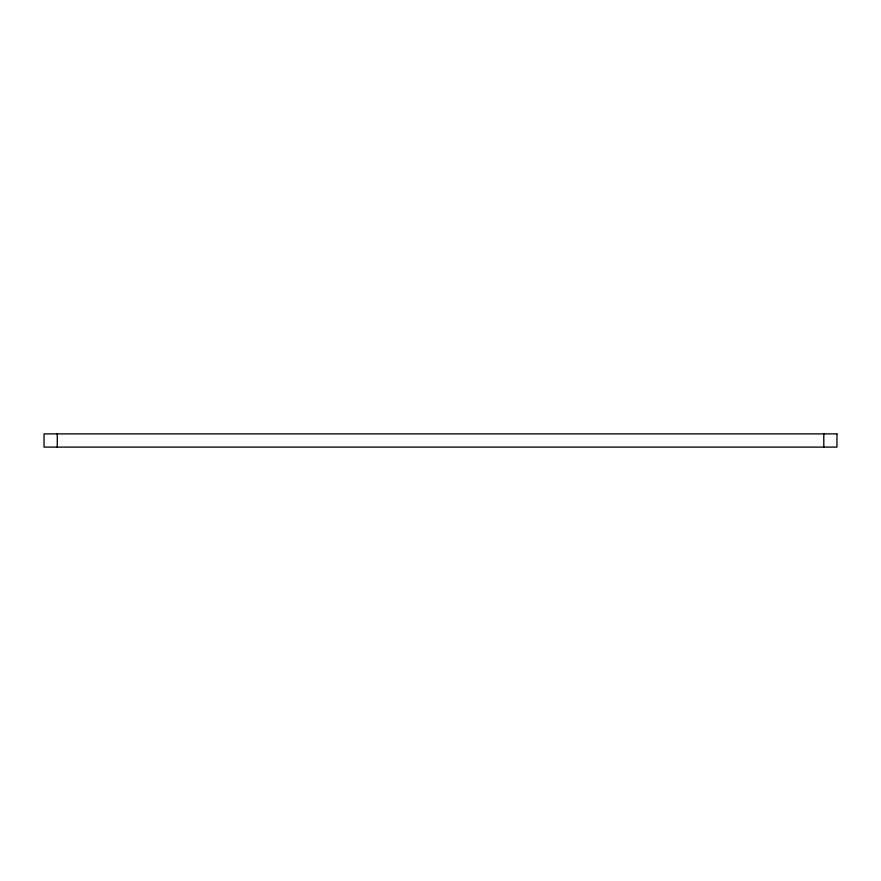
<?xml version="1.0" encoding="UTF-8"?>
<svg xmlns="http://www.w3.org/2000/svg" width="881" height="881" viewBox="0 0 881 881"><rect width="100%" height="100%" fill="white"/><g stroke="black" fill="none" stroke-linecap="round" stroke-linejoin="round"><path stroke-width="1.32" d="M823.79 433.893L823.79 447.108M57.265 433.893L57.265 447.108M836.95 433.893L44.05 433.893L44.05 447.108L836.95 447.108L836.95 433.893"/></g></svg>
